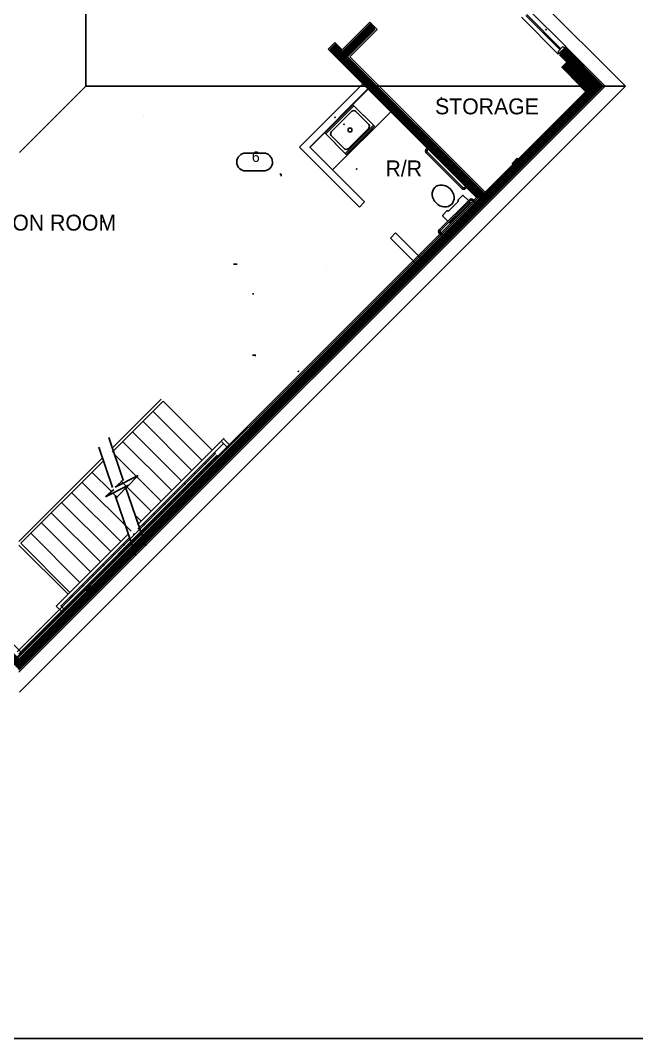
# Model space of a CAD drawing. Extents: x -92740 to -63661, y -15771 to -4391.
# Drawn here: x -83490 to -83025, y -7279 to -6509 of the extents above; entities that cross this region are included whole.
import ezdxf
from ezdxf.enums import TextEntityAlignment as Align

# ---------------------------------------------------------------- set-up
doc = ezdxf.new("R2010")
doc.units = 0
doc.header["$MEASUREMENT"] = 0
doc.linetypes.add('Dashed', pattern=[1, 0.3, -0.4, 0.3])
for name, color, linetype in [('1CABINETS NEW', 3, 'Continuous'), ('1GWB', 2, 'Continuous'), ('B1NOTES', 2, 'Continuous'), ('B1PF', 5, 'Continuous'), ('B1WALLFILL', 1, 'Continuous'), ('B2WALLFILL', 1, 'Continuous'), ('B2WINDOWS', 5, 'Continuous'), ('EXDOORS', 3, 'Continuous'), ('EXWINDOW', 5, 'Continuous'), ('NEWALLS1', 1, 'Continuous'), ('ROOF', 1, 'Continuous'), ('ROOMNAME', 1, 'Continuous'), ('STAIR', 8, 'Continuous')]:
    doc.layers.add(name, color=color, linetype=linetype)
doc.styles.add('DCADTXTSTYLE1', font='AVG_TP')
doc.linetypes.add('INSUL1', pattern='A,0,-1,[7,NGUYEN AD.shx,S=0.010204,R=0,X=-1,Y=0],0', length=1)
pattern_1 = [(45, (0, 0), (-0.11048543456, 0.11048543456), []), (-45, (0, 0), (0.11048543456, 0.11048543456), [])]

msp = doc.modelspace()

# ---------------------------------------------------------------- hatches: boundary and pattern name
at = {"layer": 'B1WALLFILL', "linetype": 'Continuous', "ltscale": 12}
h = msp.add_hatch(dxfattribs=at)
h.set_pattern_fill('ansi37', color=1, scale=0.15625, style=0, pattern_type=2)
h.set_pattern_definition(pattern_1)
h.paths.add_polyline_path([(-83537.11, -6946.67), (-83540.73, -6950.28), (-83538.48, -6953.03), (-83546.75, -6961.31), (-83525.62, -6982.39), (-83517.12, -6973.89), (-83491.26, -6999.76), (-83050.55, -6559.05), (-83079.31, -6530.29), (-83083.19, -6534.18), (-83077.06, -6540.32), (-83081.37, -6544.63), (-83062.92, -6563.65), (-83139.64, -6640.36), (-83243.07, -6536.93), (-83222.38, -6516.24), (-83225.74, -6511.82), (-83246.96, -6533.04), (-83252.35, -6527.35), (-83256.24, -6531.24), (-83256.39, -6531.39), (-83143.53, -6644.25), (-83491.26, -6991.98)], flags=0)
at = {"layer": 'B2WALLFILL', "linetype": 'Continuous', "ltscale": 12}
h = msp.add_hatch(dxfattribs=at)
h.set_pattern_fill('ansi37', color=1, scale=0.15625, style=0, pattern_type=2)
h.set_pattern_definition(pattern_1)
h.paths.add_polyline_path([(-83536.81, -6946.37), (-83540.73, -6950.28), (-83538.48, -6953.03), (-83546.75, -6961.31), (-83525.62, -6982.39), (-83517.12, -6973.89), (-83491.26, -6999.76), (-83050.55, -6559.05), (-83079.31, -6530.29), (-83083.19, -6534.18), (-83077.06, -6540.32), (-83081.37, -6544.63), (-83062.92, -6563.65), (-83113.88, -6614.61), (-83114.93, -6613.56), (-83118.82, -6617.45), (-83117.77, -6618.5), (-83436.33, -6937.06), (-83438.38, -6935.01), (-83442.27, -6938.89), (-83440.22, -6940.94), (-83491.26, -6991.98)], flags=0)

# ---------------------------------------------------------------- linework, layer by layer
at = {"layer": '1CABINETS NEW', "color": 3, "linetype": 'Continuous', "ltscale": 12}
for p, q in [((-83227.5, -6561.5), (-83271.5, -6605.5)), ((-83210.53, -6578.47), (-83254.53, -6622.47))]:
    msp.add_line(p, q, dxfattribs=at)
at = {"layer": '1CABINETS NEW', "color": 5, "linetype": 'Continuous', "ltscale": 12}
for p, q in [((-83183.6, -6606.73), (-83182.18, -6605.32)), ((-83156.73, -6636.43), (-83183.6, -6609.56)), ((-83182.89, -6607.44), (-83181.48, -6606.02)), ((-83156.02, -6635.72), (-83182.89, -6608.85)), ((-83182.18, -6605.32), (-83181.48, -6606.02)), ((-83153.19, -6634.31), (-83154.61, -6635.72)), ((-83152.49, -6635.01), (-83153.9, -6636.43)), ((-83152.49, -6635.01), (-83153.19, -6634.31)), ((-83151.07, -6644.91), (-83173.7, -6667.54)), ((-83150.36, -6645.62), (-83172.99, -6668.25)), ((-83147.54, -6647.04), (-83148.95, -6645.62)), ((-83146.83, -6646.33), (-83148.24, -6644.91)), ((-83147.54, -6647.04), (-83146.83, -6646.33)), ((-83173.7, -6670.37), (-83172.28, -6671.78)), ((-83172.99, -6669.66), (-83171.58, -6671.08)), ((-83171.58, -6671.08), (-83172.28, -6671.78))]:
    msp.add_line(p, q, dxfattribs=at)
at = {"layer": '1CABINETS NEW', "color": 5, "linetype": 'Continuous', "ltscale": 0.03125}
for p, q in [((-83166.63, -6653.4), (-83159.56, -6646.33)), ((-83150.72, -6647.39), (-83165.57, -6662.24)), ((-83159.56, -6644.91), (-83156.37, -6641.73)), ((-83159.56, -6646.33), (-83159.56, -6644.91)), ((-83155.67, -6641.73), (-83156.37, -6641.73)), ((-83155.67, -6641.73), (-83151.78, -6645.62)), ((-83151.07, -6646.33), (-83150.72, -6646.68)), ((-83150.72, -6647.39), (-83150.72, -6646.68)), ((-83171.22, -6656.58), (-83168.04, -6653.4)), ((-83168.04, -6653.4), (-83166.63, -6653.4)), ((-83171.22, -6656.58), (-83171.22, -6657.29)), ((-83167.33, -6661.18), (-83171.22, -6657.29)), ((-83166.27, -6662.24), (-83166.63, -6661.88)), ((-83166.27, -6662.24), (-83165.57, -6662.24))]:
    msp.add_line(p, q, dxfattribs=at)
at = {"layer": '1CABINETS NEW', "color": 5, "linetype": 'Continuous', "ltscale": 8}
for centre, radius, start, end in [((-83182.18, -6608.14), 2, 135, 225), ((-83182.18, -6608.14), 1, 135, 225), ((-83155.31, -6635.01), 2, 225, 315), ((-83155.31, -6635.01), 1, 225, 315), ((-83149.66, -6646.33), 2, 45, 135), ((-83149.66, -6646.33), 1, 45, 135), ((-83172.28, -6668.96), 2, 135, 225), ((-83172.28, -6668.96), 1, 135, 225)]:
    msp.add_arc(centre, radius, start, end, dxfattribs=at)
at = {"layer": '1CABINETS NEW', "color": 5, "linetype": 'Continuous', "ltscale": 0.03125}
msp.add_ellipse((-83170.87, -6642.09), major_axis=(6.36, -6.36), ratio=0.833333, start_param=4.712389, end_param=10.995574, dxfattribs=at)
at = {"layer": '1CABINETS NEW', "color": 3, "linetype": 'Continuous', "ltscale": 12}
for p in [(-83252.62, -6582.62), (-83236.12, -6621.74)]:
    msp.add_point(p, dxfattribs=at)
at = {"layer": '1GWB', "color": 2, "linetype": 'Continuous', "ltscale": 12}
for p, q in [((-83247.25, -6531.75), (-83226.25, -6510.75)), ((-83220.75, -6516.25), (-83241.5, -6537)), ((-83226.25, -6510.75), (-83220.75, -6516.25)), ((-83257.75, -6531.25), (-83252.75, -6526.25)), ((-83146, -6643), (-83257.75, -6531.25)), ((-83252.75, -6526.25), (-83247.25, -6531.75)), ((-83241.5, -6537), (-83139.25, -6639.25)), ((-83059.25, -6559.25), (-83083, -6535.5)), ((-83139.25, -6639.25), (-83059.25, -6559.25))]:
    msp.add_line(p, q, dxfattribs=at)
at = {"layer": '1GWB', "color": 2, "linetype": 'INSUL1', "ltscale": 2.5}
for p, q in [((-83054.5, -6559), (-83080.75, -6532.75)), ((-83491.5, -6996), (-83054.5, -6559))]:
    msp.add_line(p, q, dxfattribs=at)
at = {"layer": '1GWB', "color": 1, "linetype": 'Continuous', "ltscale": 12}
for p, q in [((-83050, -6559), (-83079, -6530)), ((-83048.59, -6559), (-83078.29, -6529.29)), ((-83491.5, -7000.5), (-83050, -6559)), ((-83491.5, -7001.91), (-83048.59, -6559)), ((-83492.71, -6990.29), (-83145.21, -6642.79)), ((-83492, -6991), (-83144.5, -6643.5))]:
    msp.add_line(p, q, dxfattribs=at)
at = {"layer": 'B1NOTES', "color": 1, "linetype": 'Continuous', "ltscale": 18}
for p, q in [((-83397.35, -6581.91), (-83397.35, -6581.91)), ((-83259, -6695.5), (-83259, -6695.5))]:
    msp.add_line(p, q, dxfattribs=at)
at = {"layer": 'B1NOTES', "color": 1, "linetype": 'Continuous', "ltscale": 13.5}
for p, q in [((-83306.55, -6609.71), (-83320.05, -6609.71)), ((-83299.8, -6616.46), (-83299.8, -6616.46)), ((-83320.05, -6623.21), (-83306.55, -6623.21))]:
    msp.add_line(p, q, dxfattribs=at)
at = {"layer": 'B1NOTES', "color": 1, "linetype": 'Continuous', "ltscale": 12}
msp.add_line((-83329.25, -6693.75), (-83326.42, -6693.75), dxfattribs=at)
at = {"layer": 'B1NOTES', "color": 1, "linetype": 'Continuous', "ltscale": 13.5}
for centre, start, end in [((-83320.05, -6616.46), 90, 180), ((-83306.55, -6616.46), 0, 90), ((-83320.05, -6616.46), 180, 269.99999), ((-83306.55, -6616.46), 269.99999, 360)]:
    msp.add_arc(centre, 6.75, start, end, dxfattribs=at)
at = {"layer": 'B1PF', "color": 5, "linetype": 'Continuous', "ltscale": 2.0004}
msp.add_line((-83171.81, -6568.16), (-83172.51, -6567.46), dxfattribs=at)
at = {"layer": 'B1PF', "color": 8, "linetype": 'Continuous', "ltscale": 15}
for p, q in [((-83239.14, -6573.14), (-83260.36, -6594.36)), ((-83239.85, -6578.09), (-83255.41, -6593.65)), ((-83223.59, -6588.7), (-83239.14, -6573.14)), ((-83227.12, -6587.99), (-83237.02, -6578.09)), ((-83260.36, -6594.36), (-83244.8, -6609.91)), ((-83244.8, -6609.91), (-83223.59, -6588.7)), ((-83242.68, -6606.38), (-83227.12, -6590.82)), ((-83255.41, -6596.48), (-83245.51, -6606.38))]:
    msp.add_line(p, q, dxfattribs=at)
msp.add_circle((-83241.26, -6592.24), 1.5, dxfattribs=at)
for centre, start, end in [((-83238.44, -6579.51), 45, 135), ((-83253.99, -6595.06), 135, 225), ((-83228.54, -6589.41), 315, 405), ((-83244.09, -6604.96), 225, 315)]:
    msp.add_arc(centre, 2, start, end, dxfattribs=at)
at = {"layer": 'B1PF', "color": 5, "linetype": 'Continuous', "ltscale": 12}
msp.add_point((-83245.88, -6587.88), dxfattribs=at)
at = {"layer": 'B2WINDOWS', "color": 5, "linetype": 'Continuous', "ltscale": 12}
for p, q in [((-83106.15, -6501.33), (-83078.24, -6529.23)), ((-83111.81, -6506.99), (-83083.9, -6534.89)), ((-83108.45, -6505.75), (-83082.66, -6531.53)), ((-83107.74, -6505.04), (-83081.96, -6530.82)), ((-83080.37, -6529.23), (-83084.26, -6533.12)), ((-83080.37, -6529.23), (-83079.31, -6530.29)), ((-83079.31, -6530.29), (-83078.24, -6529.23)), ((-83084.26, -6533.12), (-83083.19, -6534.18)), ((-83083.19, -6534.18), (-83083.9, -6534.89))]:
    msp.add_line(p, q, dxfattribs=at)
msp.add_point((-83093.26, -6516.34), dxfattribs=at)
at = {"layer": 'EXDOORS', "color": 3, "linetype": 'Continuous', "ltscale": 12}
for p, q in [((-83226.27, -6512.35), (-83225.21, -6511.29)), ((-83313.55, -6762.37), (-83315, -6762.37))]:
    msp.add_line(p, q, dxfattribs=at)
at = {"layer": 'EXDOORS', "color": 8, "linetype": 'Dashed', "ltscale": 4}
for p, q in [((-83315, -6716), (-83313, -6716)), ((-83313, -6762), (-83313, -6764))]:
    msp.add_line(p, q, dxfattribs=at)
at = {"layer": 'EXWINDOW', "color": 8, "linetype": 'Continuous', "ltscale": 12}
for p, q in [((-83293.26, -6625.55), (-83294.26, -6625.55)), ((-83293.26, -6627.05), (-83293.26, -6625.55))]:
    msp.add_line(p, q, dxfattribs=at)
at = {"layer": 'EXWINDOW', "color": 5, "linetype": 'Continuous', "ltscale": 12}
msp.add_point((-83427.99, -6661.59), dxfattribs=at)
at = {"layer": 'NEWALLS1', "color": 1, "linetype": 'Continuous', "ltscale": 12}
for p, q in [((-83226.27, -6512.35), (-83246.96, -6533.04)), ((-83222.38, -6516.24), (-83243.07, -6536.93)), ((-83222.38, -6516.24), (-83226.27, -6512.35)), ((-83256.39, -6531.39), (-83143.53, -6644.25)), ((-83256.24, -6531.24), (-83252.35, -6527.35)), ((-83252.5, -6527.5), (-83246.96, -6533.04)), ((-83083.19, -6534.18), (-83079.31, -6530.29)), ((-83050.55, -6559.05), (-83079.31, -6530.29)), ((-83243.07, -6536.93), (-83139.64, -6640.36)), ((-83058.33, -6559.05), (-83083.19, -6534.18)), ((-83491.26, -6999.76), (-83050.55, -6559.05)), ((-83279.47, -6605.15), (-83231.11, -6556.79)), ((-83271.69, -6605.15), (-83227.22, -6560.68)), ((-83139.64, -6640.36), (-83058.33, -6559.05)), ((-83234.12, -6650.5), (-83279.47, -6605.15)), ((-83230.23, -6646.61), (-83271.69, -6605.15)), ((-83491.26, -6991.98), (-83143.53, -6644.25)), ((-83234.12, -6650.5), (-83230.23, -6646.61)), ((-83210.65, -6673.97), (-83206.76, -6670.08)), ((-83188.06, -6688.78), (-83206.76, -6670.08)), ((-83191.95, -6692.67), (-83210.65, -6673.97))]:
    msp.add_line(p, q, dxfattribs=at)
msp.add_point((-83280.22, -6774.6), dxfattribs=at)
at = {"layer": 'ROOF', "color": 1, "linetype": 'Continuous', "ltscale": 12}
for p, q in [((-83033.16, -6559.19), (-83440.9, -6151.45)), ((-83440.9, -6151.45), (-83440.9, -6559.19)), ((-83490.96, -7016.98), (-83033.16, -6559.19)), ((-83440.9, -6559.19), (-83490.96, -6609.24)), ((-83033.16, -6559.19), (-83440.9, -6559.19))]:
    msp.add_line(p, q, dxfattribs=at)
at = {"layer": 'ROOMNAME', "color": 103, "linetype": 'Continuous', "ltscale": 1.51875}
msp.add_line((-82795.5, -7278.9), (-84834.95, -7278.9), dxfattribs=at)
at = {"layer": 'STAIR', "color": 8, "linetype": 'Continuous', "ltscale": 12}
for p, q in [((-83421.01, -6835.6), (-83382.5, -6797.09)), ((-83420.83, -6832.58), (-83383.92, -6795.67)), ((-83345.39, -6834.2), (-83382.5, -6797.09)), ((-83353.07, -6841.88), (-83390.18, -6804.77)), ((-83360.63, -6849.44), (-83397.74, -6812.33)), ((-83423.57, -6824.51), (-83412.56, -6856.87)), ((-83368.54, -6857.36), (-83405.65, -6820.24)), ((-83401.79, -6890.6), (-83336.2, -6825.01)), ((-83431.02, -6831.95), (-83420.69, -6862.29)), ((-83375.99, -6864.8), (-83413.1, -6827.69)), ((-83401.61, -6893.96), (-83336.56, -6828.9)), ((-83338.11, -6827.82), (-83334.21, -6831.71)), ((-83336.34, -6826.05), (-83332.44, -6829.95)), ((-83490, -6986.6), (-83638.97, -6837.63)), ((-83492.83, -6986.6), (-83342.91, -6836.68)), ((-83491.41, -6988.02), (-83341.49, -6838.1)), ((-83491.41, -6903.17), (-83428.27, -6840.02)), ((-83383.9, -6872.71), (-83419.17, -6837.44)), ((-83342.91, -6836.68), (-83343.62, -6835.97)), ((-83490, -6904.59), (-83427.55, -6842.14)), ((-83350.59, -6844.36), (-83351.3, -6843.65)), ((-83421.81, -6865.28), (-83436.25, -6850.84)), ((-83418.61, -6862.08), (-83401.25, -6853.22)), ((-83401.25, -6853.22), (-83409.75, -6862.08)), ((-83406.7, -6895.51), (-83443.81, -6858.4)), ((-83426.05, -6869.52), (-83408.69, -6860.66)), ((-83419.68, -6863.85), (-83426.05, -6869.52)), ((-83412.23, -6856.41), (-83418.61, -6862.08)), ((-83408.69, -6860.66), (-83417.2, -6869.52)), ((-83391.46, -6880.27), (-83414.31, -6857.42)), ((-83410.79, -6862.07), (-83395.58, -6906.73)), ((-83366.06, -6859.84), (-83366.78, -6859.12)), ((-83414.49, -6903.31), (-83451.61, -6866.2)), ((-83417.03, -6870.06), (-83420.75, -6866.34)), ((-83418.63, -6868.34), (-83403.02, -6914.17)), ((-83373.51, -6867.28), (-83374.22, -6866.57)), ((-83422.05, -6910.87), (-83459.17, -6873.76)), ((-83381.42, -6875.19), (-83382.13, -6874.48)), ((-83429.85, -6918.66), (-83466.96, -6881.55)), ((-83399.14, -6887.95), (-83403.44, -6883.65)), ((-83388.98, -6882.75), (-83389.69, -6882.04)), ((-83437.29, -6926.1), (-83474.4, -6888.99)), ((-83396.66, -6890.43), (-83397.37, -6889.72)), ((-83445.33, -6934.14), (-83482.44, -6897.03)), ((-83463.18, -6951.99), (-83408.7, -6897.51)), ((-83459.65, -6951.99), (-83408.17, -6900.52)), ((-83404.22, -6897.99), (-83404.93, -6897.28)), ((-83454.3, -6943.11), (-83491.41, -6906)), ((-83452.89, -6941.7), (-83490, -6904.59)), ((-83412.01, -6905.79), (-83412.73, -6905.07)), ((-83419.57, -6913.35), (-83420.29, -6912.63)), ((-83427.37, -6921.14), (-83428.08, -6920.43)), ((-83434.81, -6928.58), (-83435.52, -6927.87)), ((-83442.84, -6936.62), (-83443.56, -6935.9)), ((-83451.82, -6945.59), (-83452.53, -6944.88)), ((-83450.4, -6944.18), (-83451.12, -6943.46)), ((-83459.05, -6956.13), (-83463.18, -6951.99)), ((-83457.28, -6954.36), (-83459.65, -6951.99))]:
    msp.add_line(p, q, dxfattribs=at)
for p in [(-83350.59, -6844.36), (-83358.27, -6852.04), (-83365.95, -6859.72), (-83373.62, -6867.4), (-83381.3, -6875.07), (-83388.98, -6882.75), (-83396.66, -6890.43), (-83404.34, -6898.11), (-83412.01, -6905.79), (-83419.69, -6913.46), (-83427.37, -6921.14), (-83435.05, -6928.82), (-83442.73, -6936.5)]:
    msp.add_point(p, dxfattribs=at)

# ---------------------------------------------------------------- texts
at = {"layer": 'B1NOTES', "color": 1, "linetype": 'Continuous', "ltscale": 12, "style": 'DCADTXTSTYLE1'}
for s, p in [('STORAGE', (-83177, -6584)), ('R/R', (-83214.43, -6630.86)), ('RECREATION ROOM', (-83577.51, -6671.85))]:
    msp.add_text(s, height=12, dxfattribs=at).set_placement(p, align=Align.BOTTOM_LEFT)
at = {"layer": 'B1NOTES', "color": 3, "linetype": 'Continuous', "ltscale": 12, "style": 'DCADTXTSTYLE1'}
msp.add_text('6', height=8, dxfattribs=at).set_placement((-83315.4, -6618.77), align=Align.BOTTOM_LEFT)

# ---------------------------------------------------------------- meshes
at = {"layer": 'B1PF', "color": 8, "linetype": 'Continuous', "ltscale": 12}
mesh = msp.add_polyface(dxfattribs=at)
corners = [(-83259.61, -6595.11), (-83238.39, -6573.89), (-83238.39, -6573.89), (-83259.61, -6595.11), (-83222.84, -6589.45), (-83244.05, -6610.66), (-83244.05, -6610.66), (-83222.84, -6589.45)]
mesh.append_faces([[corners[k] for k in face] for face in [(0, 1, 2, 3), (4, 5, 6, 7), (5, 0, 3, 6), (1, 4, 7, 2), (3, 2, 7, 6), (5, 4, 1, 0)]], dxfattribs={"color": 8})
mesh = msp.add_polyface(dxfattribs=at)
corners = [(-83242.12, -6608.73), (-83224.62, -6591.23), (-83224.26, -6591.58), (-83241.76, -6609.08), (-83224.62, -6591.23), (-83242.12, -6608.73), (-83241.76, -6609.08), (-83224.26, -6591.58)]
mesh.append_faces([[corners[k] for k in face] for face in [(0, 1, 2, 3), (4, 5, 6, 7), (5, 0, 3, 6), (1, 4, 7, 2), (5, 4, 1, 0), (3, 2, 7, 6)]], dxfattribs={"color": 8})
mesh = msp.add_polyface(dxfattribs=at)
corners = [(-83232.55, -6599.87), (-83224.42, -6591.74), (-83224.77, -6591.38), (-83232.9, -6599.51), (-83224.42, -6591.74), (-83232.55, -6599.87), (-83232.9, -6599.51), (-83224.77, -6591.38)]
mesh.append_faces([[corners[k] for k in face] for face in [(0, 1, 2, 3), (4, 5, 6, 7), (5, 0, 3, 6), (1, 4, 7, 2), (3, 2, 7, 6), (5, 4, 1, 0)]], dxfattribs={"color": 8})
mesh = msp.add_polyface(dxfattribs=at)
corners = [(-83233.99, -6600.6), (-83242.12, -6608.73), (-83241.76, -6609.08), (-83233.63, -6600.95), (-83242.12, -6608.73), (-83233.99, -6600.6), (-83233.63, -6600.95), (-83241.76, -6609.08)]
mesh.append_faces([[corners[k] for k in face] for face in [(0, 1, 2, 3), (4, 5, 6, 7), (5, 0, 3, 6), (1, 4, 7, 2), (5, 4, 1, 0), (3, 2, 7, 6)]], dxfattribs={"color": 8})

doc.saveas('drawing.dxf')
